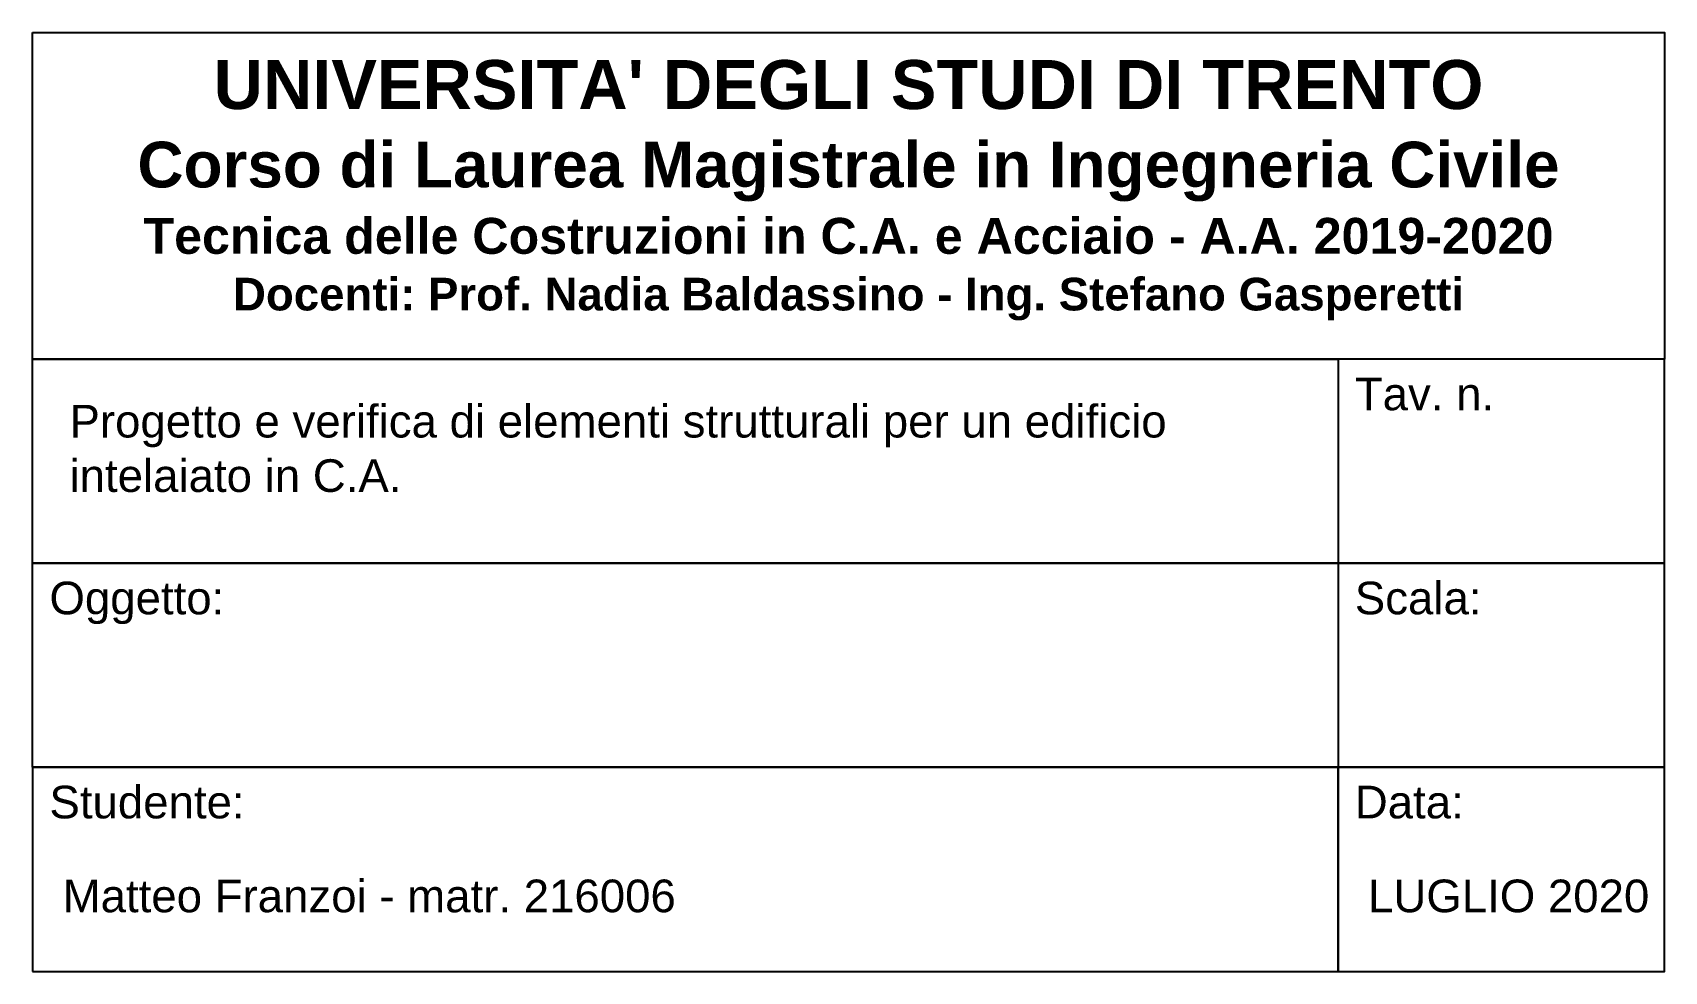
# Model space of a CAD drawing. Header units: millimetres. Extents: x 2008.4 to 2094, y 2341.6 to 2370.3.
# Drawn here: x 2084.05 to 2094.05, y 2361.8 to 2367.55 of the extents above; entities that cross this region are included whole.
import ezdxf

# ---------------------------------------------------------------- set-up
doc = ezdxf.new("R2010")
doc.units = ezdxf.units.MM
doc.header["$LTSCALE"] = 0.025
doc.layers.add('cartiglio', color=7, linetype='Continuous')
doc.layers.add('SCRITTE', color=9, linetype='Continuous')
doc.styles.get("Standard").update_dxf_attribs({"font": 'arial.ttf'})

msp = doc.modelspace()

# ---------------------------------------------------------------- linework, layer by layer
at = {"layer": 'cartiglio'}
msp.add_line((2084.047, 2363.046), (2094.047, 2363.046), dxfattribs=at)
for points in [[(2084.047, 2367.546), (2094.047, 2367.546), (2094.047, 2365.546), (2084.047, 2365.546)], [(2084.047, 2365.546), (2092.047, 2365.546), (2092.047, 2364.296), (2084.047, 2364.296)], [(2092.047, 2364.296), (2094.047, 2364.296), (2094.047, 2365.546), (2092.047, 2365.546)], [(2084.047, 2364.296), (2092.047, 2364.296), (2092.047, 2363.046), (2084.047, 2363.046)], [(2092.047, 2363.046), (2094.047, 2363.046), (2094.047, 2364.296), (2092.047, 2364.296)], [(2084.047, 2361.796), (2092.047, 2361.796), (2092.047, 2363.046), (2084.047, 2363.046)], [(2092.047, 2361.796), (2094.047, 2361.796), (2094.047, 2363.046), (2092.047, 2363.046)]]:
    msp.add_lwpolyline(points, close=True, dxfattribs=at)

# ---------------------------------------------------------------- texts
at = {"layer": 'SCRITTE'}
for s, insert, char_height, width, attachment_point in [("{\\fArial|b1|i0|c0|p34;UNIVERSITA' DEGLI STUDI DI TRENTO\\P\\H0.93333x;Corso di Laurea Magistrale in Ingegneria Civile\\P\\H0.78572x;Tecnica delle Costruzioni in C.A. e Acciaio - A.A. 2019-2020\\P\\H0.90909x;Docenti: Prof. Nadia Baldassino - Ing. Stefano Gasperetti}", (2089.047, 2367.378), 0.3, 10, 2), ('{\\fArial|b0|i0|c0|p34;Tav. n.}', (2092.15, 2365.433), 0.2, 2.5, 1), ('Progetto e verifica di elementi strutturali per un edificio intelaiato in C.A.', (2084.273, 2365.266), 0.2, 7.60898, 1), ('{\\fArial|b0|i0|c0|p34;Oggetto:}', (2084.15, 2364.183), 0.2, 2.5, 1), ('{\\fArial|b0|i0|c0|p34;Scala:}', (2092.15, 2364.183), 0.2, 2.5, 1), ('Studente:', (2084.15, 2362.933), 0.2, 2.5, 1), ('Data:', (2092.15, 2362.933), 0.2, 2.5, 1), ('Matteo Franzoi - matr. 216006', (2084.231, 2362.358), 0.2, 4.25562, 1), ('LUGLIO 2020', (2092.231, 2362.358), 0.2, 4.25562, 1)]:
    msp.add_mtext(s, dxfattribs=dict(at, insert=insert, char_height=char_height, width=width, attachment_point=attachment_point))

doc.saveas('drawing.dxf')
